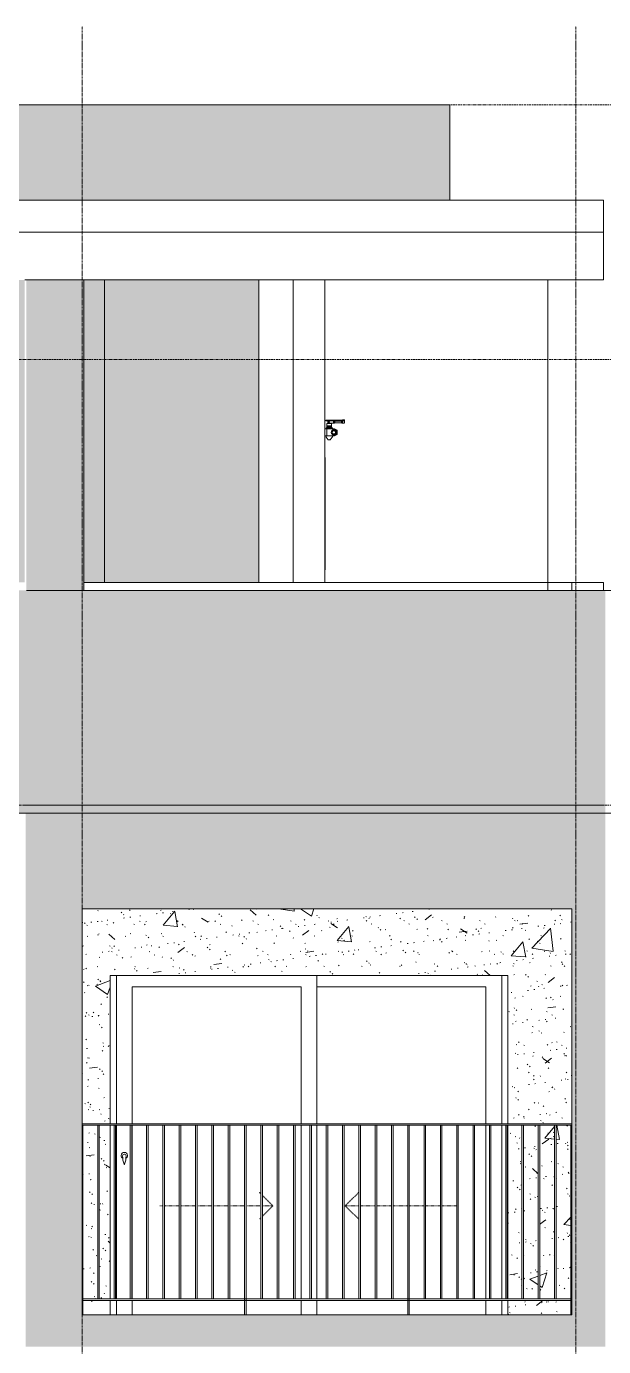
# Model space of a CAD drawing. Header units: millimetres. Extents: x 1240 to 198004, y -7796 to 35300.
# Drawn here: x 122914 to 126539, y 26000 to 34292 of the extents above; entities that cross this region are included whole.
import ezdxf

# ---------------------------------------------------------------- set-up
doc = ezdxf.new("R2010")
doc.units = ezdxf.units.MM
for name, pattern in [('Centre', [31.75, 6.35, -4.7625, 15.875, -4.7625]), ('Dash', [6, 3, -3]), ('Grid Line', [22.225, 12.7, -3.175, 3.175, -3.175])]:
    doc.linetypes.add(name, pattern=pattern)
for name, color, linetype, lineweight in [('0-2', 50, 'Continuous', 5), ('A-DOOR', 31, 'Continuous', 9), ('A-DOOR-FRAM', 31, 'Continuous', 9), ('A-DOOR-HDLN', 31, 'Dash', 18), ('A-FLOR-2', 7, 'Continuous', 9), ('A-FLOR-HRAL', 11, 'Continuous', 9), ('A-FLOR-LEVL-2', 51, 'Centre', 9), ('A-WALL', 113, 'Continuous', 9), ('A-WALL-PATT-2', 9, 'Continuous', 9), ('A-WALL-PATT-3', 111, 'Continuous', 5), ('A-WALL-PATT-4', 111, 'Continuous', 9), ('I-WALL', 2, 'Continuous', 9), ('I-WALL-1', 7, 'Continuous', 9), ('S-BEAM-3', 7, 'Continuous', 9), ('S-COLS', 52, 'Continuous', 9), ('S-COLS-1', 7, 'Continuous', 9), ('S-GRID-1', 1, 'Grid Line', 9)]:
    doc.layers.add(name, color=color, linetype=linetype, lineweight=lineweight)

# ---------------------------------------------------------------- blocks, each defined once
blk = doc.blocks.new('NCV_TKTC_KET CAU_rvt-2-TKCS_MẶT ĐỨNG NỘI KHU 2')
at = {"layer": 'A-FLOR-2'}
for p, q in [((-78235.3, 33200), (-69761.9, 33200)), ((-69761.9, 33200), (-69761.9, 33000)), ((-69761.9, 33000), (-78235.3, 33000))]:
    blk.add_line(p, q, dxfattribs=at)
at = {"layer": 'S-BEAM-3'}
for p, q in [((-78235.3, 33200), (-69961.9, 33200)), ((-69961.9, 33200), (-69761.9, 33200)), ((-69761.9, 33200), (-69761.9, 32700)), ((-73026.9, 32700), (-69961.9, 32700)), ((-69761.9, 32700), (-69961.9, 32700))]:
    blk.add_line(p, q, dxfattribs=at)
at = {"layer": 'S-COLS-1'}
blk.add_line((-70111.8, 32700), (-70111.8, 30750), dxfattribs=at)
blk = doc.blocks.new('NCV_TKTC_TANG 6 - 8_rvt-5-TKCS_MẶT ĐỨNG NỘI KHU 2')
at = {"layer": 'A-WALL-PATT-2'}
h = blk.add_hatch(dxfattribs=at)
h.set_pattern_fill('FP_40', color=256, style=0, pattern_type=2)
h.set_pattern_definition([(50, (0, 0), (1093.104, -95.634), [114.3, -1257.3]), (355, (0, 0), (-211.457, 1146.341), [91.44, -1005.84]), (100.451, (91.1, -8), (881.656, 1050.7), [97.14, -1068.54]), (46.184, (0, 304.8), (1626.475, -252.257), [171.45, -1885.95]), (96.636, (135.5, 283.8), (1424.416, 1484.565), [145.71, -1602.81]), (351.184, (0, 304.8), (1424.43, 1484.55), [137.16, -1508.76]), (21, (152.4, 228.6), (909.686, -613.591), [114.3, -1257.3]), (326, (152.4, 228.6), (370.812, 1105.129), [91.44, -1005.84]), (71.451, (228.2, 177.5), (1280.503, 491.528), [97.14, -1068.54]), (37.5, (0, 0), (18.5313, 507.3303), [50.292, -943.356, 50.292, -970.788, -1009.65]), (37.5, (0, 0), (18.5313, 507.3303), [-2014.728, 50.292, -959.358]), (7.5, (0, 0), (400.9178, 601.0836), [50.292, -531.876, 50.292, -920.496, -384.81]), (7.5, (0, 0), (400.9178, 601.0836), [-1552.956, 50.292, -334.518]), (327.5, (-339.85, 0), (813.5452, -34.3737), [50.292, -330.708, 50.292, -1138.428, -1577.34]), (327.5, (-339.85, 0), (813.5452, -34.3737), [-1569.72, 50.292, -1527.048]), (317.5, (-492.25, 0), (888.7755, 152.56), [50.292, -445.008, 50.292, -739.14, -1120.14]), (317.5, (-492.25, 0), (888.7755, 152.56), [-1284.732, 50.292, -1069.848])])
h.paths.add_polyline_path([(-73031.9, 26200), (-72861.9, 26200), (-72861.9, 26290), (-73031.9, 26290), (-73031.9, 26202.8)])
h.paths.add_polyline_path([(-69997.6, 26200), (-69966.9, 26200), (-69966.9, 26290), (-70362.4, 26290), (-70362.4, 26200), (-70244.9, 26200)])
h.paths.add_polyline_path([(-69966.9, 26300), (-69966.9, 27390), (-70059.4, 27390), (-70059.4, 26300), (-70005.8, 26300)])
h.paths.add_polyline_path([(-72939.4, 26300), (-72939.4, 27390), (-73031.9, 27390), (-73031.9, 26300)])
h.paths.add_polyline_path([(-70161.9, 26300), (-70069.4, 26300), (-70069.4, 27390), (-70161.9, 27390), (-70161.9, 26400)])
h.paths.add_polyline_path([(-70264.4, 26300), (-70171.9, 26300), (-70171.9, 27390), (-70264.4, 27390), (-70264.4, 26502.5)])
h.paths.add_polyline_path([(-72861.9, 26300), (-72861.9, 27390), (-72929.4, 27390), (-72929.4, 26300)])
h.paths.add_polyline_path([(-70274.4, 26300), (-70274.4, 27390), (-70362.4, 27390), (-70362.4, 26300)])
h.paths.add_polyline_path([(-70203.1, 27400), (-69961.9, 27400), (-69961.9, 28750), (-73036.9, 28750), (-73036.9, 27400), (-72861.9, 27400), (-72861.9, 28330), (-70362.4, 28330), (-70362.4, 27400), (-70244.9, 27400)])
h = blk.add_hatch(dxfattribs=at)
h.set_pattern_fill('FP_41', color=256, style=0, pattern_type=2)
h.set_pattern_definition([(37.5, (0, 0), (-4.79953, 146.8239), [5.029, -110.795, 5.029, -124.511, -123.825]), (37.5, (0, 0), (-4.79953, 146.8239), [-245.364, 5.029, -118.796]), (7.5, (0, 0), (134.85743, 215.0472), [5.029, -57.455, 5.029, -99.365, -40.005]), (7.5, (0, 0), (134.85743, 215.0472), [-166.878, 5.029, -34.976]), (327.5, (-93.73, 0), (237.29776, 0.4316), [5.029, -33.071, 5.029, -132.131, -179.07]), (327.5, (-93.73, 0), (237.29776, 0.4316), [-175.26, 5.029, -174.041]), (317.5, (-93.73, 0), (229.06706, 66.87923), [5.029, -14.021, 5.029, -84.887, -102.87]), (317.5, (-93.73, 0), (229.06706, 66.87923), [-108.966, 5.029, -97.841])])
h.paths.add_polyline_path([(-73031.9, 26200), (-72861.9, 26200), (-72861.9, 26290), (-73031.9, 26290), (-73031.9, 26202.8)])
h.paths.add_polyline_path([(-69997.6, 26200), (-69966.9, 26200), (-69966.9, 26290), (-70362.4, 26290), (-70362.4, 26200), (-70244.9, 26200)])
h.paths.add_polyline_path([(-69966.9, 26300), (-69966.9, 27390), (-70059.4, 27390), (-70059.4, 26300), (-70005.8, 26300)])
h.paths.add_polyline_path([(-72939.4, 26300), (-72939.4, 27390), (-73031.9, 27390), (-73031.9, 26300)])
h.paths.add_polyline_path([(-70161.9, 26300), (-70069.4, 26300), (-70069.4, 27390), (-70161.9, 27390), (-70161.9, 26400)])
h.paths.add_polyline_path([(-70264.4, 26300), (-70171.9, 26300), (-70171.9, 27390), (-70264.4, 27390), (-70264.4, 26502.5)])
h.paths.add_polyline_path([(-72861.9, 26300), (-72861.9, 27390), (-72929.4, 27390), (-72929.4, 26300)])
h.paths.add_polyline_path([(-70274.4, 26300), (-70274.4, 27390), (-70362.4, 27390), (-70362.4, 26300)])
h.paths.add_polyline_path([(-70203.1, 27400), (-69961.9, 27400), (-69961.9, 28750), (-73036.9, 28750), (-73036.9, 27400), (-72861.9, 27400), (-72861.9, 28330), (-70362.4, 28330), (-70362.4, 27400), (-70244.9, 27400)])
at = {"layer": 'I-WALL-1'}
for p, q in [((-72861.9, 27400), (-72861.9, 28330)), ((-72861.9, 28330), (-70362.4, 28330)), ((-70362.4, 28330), (-70362.4, 27400)), ((-72861.9, 26300), (-72861.9, 27390)), ((-70362.4, 27390), (-70362.4, 26300)), ((-72861.9, 26200), (-72861.9, 26290)), ((-70362.4, 26290), (-70362.4, 26200))]:
    blk.add_line(p, q, dxfattribs=at)
blk = doc.blocks.new('G1_SOF - BO TRU - 200x200-3063338-TKCS_MẶT ĐỨNG NỘI KHU 2')
at = {"layer": 'S-COLS'}
for p, q in [((-69961.9, 30800), (-69961.9, 30750)), ((-69761.9, 30800), (-69961.9, 30800)), ((-69761.9, 30750), (-69761.9, 30800))]:
    blk.add_line(p, q, dxfattribs=at)
blk = doc.blocks.new('FD_01 - FD_01-1200x2200mm-V438-TKCS_MẶT ĐỨNG NỘI KHU 2')
at = {"layer": 'A-DOOR'}
for p, q in [((-71500.3, 31765), (-71511.9, 31765)), ((-71505.9, 31818.5), (-71476.6, 31818.5)), ((-71505.9, 31818.5), (-71505.9, 31815.5)), ((-71505.9, 31815.5), (-71476.6, 31815.5)), ((-71504.5, 31772), (-71504.5, 31765)), ((-71503.8, 31772), (-71504.5, 31772)), ((-71504.5, 31772), (-71479.9, 31772)), ((-71498.8, 31765), (-71504.5, 31765)), ((-71504.5, 31765), (-71503.8, 31765)), ((-71500.6, 31723), (-71500.6, 31762)), ((-71470.4, 31798), (-71500.4, 31798)), ((-71500.4, 31784.6), (-71500.4, 31792.9)), ((-71500.4, 31776), (-71500.4, 31782)), ((-71500.4, 31782), (-71485.4, 31782)), ((-71485.4, 31776), (-71500.4, 31776)), ((-71500.3, 31765), (-71499.3, 31765)), ((-71499.3, 31765), (-71496.3, 31765)), ((-71490.5, 31798), (-71496.3, 31798)), ((-71496.3, 31765), (-71452.1, 31765)), ((-71495, 31784), (-71492.3, 31784)), ((-71495, 31784), (-71495, 31782)), ((-71495, 31776), (-71495, 31774)), ((-71493.6, 31774), (-71495, 31774)), ((-71493.9, 31774), (-71493.9, 31772)), ((-71493.6, 31774), (-71493.9, 31774)), ((-71493.9, 31774), (-71491.3, 31774)), ((-71487.3, 31774), (-71493.6, 31774)), ((-71492.3, 31774), (-71493.6, 31774)), ((-71493.5, 31814), (-71493.5, 31801)), ((-71491.4, 31814.5), (-71493.4, 31814.5)), ((-71493.4, 31814.5), (-71491.4, 31814.5)), ((-71492.7, 31814), (-71489.3, 31814)), ((-71489.3, 31801), (-71492.7, 31801)), ((-71492.3, 31784), (-71482.2, 31784)), ((-71492.3, 31784), (-71492.3, 31782)), ((-71492.3, 31776), (-71492.3, 31774)), ((-71487.3, 31774), (-71492.3, 31774)), ((-71425.4, 31814.5), (-71491.4, 31814.5)), ((-71491.3, 31774), (-71487.3, 31774)), ((-71491, 31814), (-71491, 31798)), ((-71484, 31798), (-71491, 31798)), ((-71491, 31798), (-71490.8, 31798)), ((-71489.8, 31814), (-71489.8, 31797.7)), ((-71489.4, 31798), (-71489.8, 31798)), ((-71489.8, 31798), (-71484.3, 31798)), ((-71489.3, 31814), (-71487.4, 31814)), ((-71489.3, 31814), (-71489.3, 31801)), ((-71487.4, 31801), (-71489.3, 31801)), ((-71487.6, 31814), (-71488.9, 31814)), ((-71488.9, 31801), (-71487.6, 31801)), ((-71488.8, 31814), (-71487.6, 31814)), ((-71487.6, 31814), (-71487.6, 31801)), ((-71487.6, 31814), (-71483.6, 31814)), ((-71487.6, 31814), (-71487.6, 31801)), ((-71483.6, 31801), (-71487.6, 31801)), ((-71487.4, 31814), (-71485.4, 31814)), ((-71485.4, 31801), (-71487.4, 31801)), ((-71487.3, 31774), (-71482.6, 31774)), ((-71482.6, 31774), (-71487.3, 31774)), ((-71482.2, 31774), (-71487.3, 31774)), ((-71485.4, 31782), (-71470.4, 31782)), ((-71470.4, 31776), (-71485.4, 31776)), ((-71484.3, 31798), (-71481.1, 31798)), ((-71480, 31798), (-71484, 31798)), ((-71482.6, 31774), (-71478.6, 31774)), ((-71478.6, 31774), (-71482.6, 31774)), ((-71482.2, 31784), (-71474.9, 31784)), ((-71482.2, 31784), (-71482.2, 31782)), ((-71482.2, 31776), (-71482.2, 31774)), ((-71478.6, 31774), (-71482.2, 31774)), ((-71481.6, 31798), (-71480.7, 31798)), ((-71481.1, 31798), (-71481.6, 31798)), ((-71481.2, 31797.7), (-71481.2, 31800.7)), ((-71480.4, 31800.5), (-71452.3, 31800.5)), ((-71474.6, 31798), (-71480.4, 31798)), ((-71480.1, 31798), (-71480, 31798)), ((-71480, 31798), (-71480, 31800.7)), ((-71479.9, 31772), (-71465.4, 31772)), ((-71474.9, 31774), (-71478.6, 31774)), ((-71477.1, 31774), (-71476.2, 31774)), ((-71475.9, 31774), (-71477.1, 31774)), ((-71476.6, 31818.5), (-71475.4, 31818.5)), ((-71476.6, 31815.5), (-71475.4, 31815.5)), ((-71475.9, 31818.5), (-71476.5, 31818.5)), ((-71476.5, 31818.5), (-71475.9, 31818.5)), ((-71476.5, 31815.5), (-71475.9, 31815.5)), ((-71475.9, 31815.5), (-71476.5, 31815.5)), ((-71476.2, 31774), (-71475.9, 31774)), ((-71475.9, 31772), (-71475.9, 31774)), ((-71475.4, 31818.5), (-71449.8, 31818.5)), ((-71475.4, 31815.5), (-71449.8, 31815.5)), ((-71474.9, 31784), (-71474.9, 31782)), ((-71474.9, 31776), (-71474.9, 31774)), ((-71470.4, 31792.9), (-71470.4, 31784.6)), ((-71470.4, 31782), (-71470.4, 31776)), ((-71465.4, 31772), (-71466.1, 31772)), ((-71465.4, 31765), (-71465.4, 31772)), ((-71447.6, 31813.5), (-71452.3, 31813.5)), ((-71452.3, 31801.5), (-71447.6, 31801.5)), ((-71451.1, 31764.7), (-71435.6, 31756.1)), ((-71449.8, 31818.5), (-71448.8, 31818.5)), ((-71449.8, 31815.5), (-71448.8, 31815.5)), ((-71448.8, 31818.5), (-71398.2, 31818.5)), ((-71448.8, 31815.5), (-71398.2, 31815.5)), ((-71397.6, 31812.5), (-71447.6, 31812.5)), ((-71447.6, 31802.5), (-71397.6, 31802.5)), ((-71425.4, 31814.5), (-71423.4, 31814.5)), ((-71423.4, 31814.5), (-71425.4, 31814.5)), ((-71405.3, 31811.5), (-71403.4, 31811.5)), ((-71405.3, 31803.5), (-71405.3, 31811.5)), ((-71403.4, 31803.5), (-71405.3, 31803.5)), ((-71403.6, 31814.5), (-71402, 31814.5)), ((-71402, 31800.5), (-71403.6, 31800.5)), ((-71403.4, 31811.5), (-71403.1, 31811.5)), ((-71403.1, 31803.5), (-71403.4, 31803.5)), ((-71402.6, 31814.5), (-71402.6, 31800.5)), ((-71402, 31814.5), (-71402.6, 31814.5)), ((-71402.6, 31814.5), (-71394.4, 31814.5)), ((-71402.1, 31820.3), (-71402.1, 31818.5)), ((-71402.1, 31820.3), (-71390.1, 31820.3)), ((-71390.1, 31820.3), (-71402.1, 31820.3)), ((-71402, 31800.5), (-71402, 31814.5)), ((-71394.4, 31800.5), (-71402, 31800.5)), ((-71401.4, 31811.5), (-71401.4, 31809.5)), ((-71401.4, 31807.2), (-71401.4, 31804.8)), ((-71401.1, 31815.5), (-71401.1, 31814.5)), ((-71396.1, 31818.5), (-71398.6, 31818.5)), ((-71398.6, 31818.5), (-71396.1, 31818.5)), ((-71398.6, 31815.5), (-71396.1, 31815.5)), ((-71396.1, 31815.5), (-71398.6, 31815.5)), ((-71398.6, 31815.5), (-71396.1, 31815.5)), ((-71396.1, 31815.5), (-71398.6, 31815.5)), ((-71398.2, 31818.5), (-71396.6, 31818.5)), ((-71396.6, 31818.5), (-71398.2, 31818.5)), ((-71396.6, 31815.5), (-71398.2, 31815.5)), ((-71398.2, 31815.5), (-71396.6, 31815.5)), ((-71397.7, 31818.5), (-71396.1, 31818.5)), ((-71396.1, 31818.5), (-71397.7, 31818.5)), ((-71396.6, 31818.5), (-71388.9, 31818.5)), ((-71396.6, 31815.5), (-71388.9, 31815.5)), ((-71394.4, 31814.5), (-71390.2, 31814.5)), ((-71390.4, 31800.5), (-71394.4, 31800.5)), ((-71391.1, 31814.5), (-71391.1, 31815.5)), ((-71390.1, 31818.5), (-71390.1, 31820.3)), ((-71389.6, 31800.5), (-71389.6, 31814.5)), ((-71388.9, 31818.5), (-71388.9, 31818.5)), ((-71388.9, 31815.5), (-71388.9, 31815.5)), ((-71388.5, 31815.5), (-71388.5, 31818.5)), ((-71511.9, 31720), (-71500.3, 31720)), ((-71504.4, 31720), (-71504.4, 31712.4)), ((-71503.8, 31720), (-71504.4, 31720)), ((-71504.4, 31720), (-71498.7, 31720)), ((-71504.2, 31711.7), (-71491.2, 31696.3)), ((-71499.3, 31720), (-71500.3, 31720)), ((-71496.3, 31720), (-71499.3, 31720)), ((-71452.1, 31720), (-71496.3, 31720)), ((-71490.5, 31697), (-71488.6, 31697)), ((-71488.6, 31697), (-71490.5, 31697)), ((-71481.4, 31696), (-71488.4, 31696)), ((-71488.4, 31696), (-71481.4, 31696)), ((-71481.3, 31697), (-71479.4, 31697)), ((-71479.4, 31697), (-71481.3, 31697)), ((-71478.7, 31696.3), (-71465.7, 31711.7)), ((-71467.1, 31742.5), (-71461.4, 31752.5)), ((-71461.4, 31732.5), (-71467.1, 31742.5)), ((-71465.4, 31712.4), (-71465.4, 31720)), ((-71461.4, 31752.5), (-71449.8, 31752.5)), ((-71449.8, 31732.5), (-71461.4, 31732.5)), ((-71435.6, 31728.9), (-71451.1, 31720.3)), ((-71449.8, 31752.5), (-71444, 31742.5)), ((-71444, 31742.5), (-71449.8, 31732.5)), ((-71434.6, 31754.3), (-71434.6, 31730.7)), ((-71511.9, 31585), (-71509.9, 31585)), ((-71509.9, 31585), (-71509.9, 30880)), ((-71509.9, 30880), (-71511.9, 30880))]:
    blk.add_line(p, q, dxfattribs=at)
at = {"layer": 'A-DOOR', "flags": 128}
for points in [[(-71500.3, 31765), (-71500.4, 31764.9), (-71500.4, 31764.7), (-71500.5, 31764.3), (-71500.5, 31763.9), (-71500.6, 31763.3), (-71500.6, 31762.7), (-71500.6, 31762)], [(-71500.6, 31762), (-71500.6, 31762.7), (-71500.6, 31763.3), (-71500.5, 31763.9), (-71500.5, 31764.3), (-71500.4, 31764.7), (-71500.4, 31764.9)], [(-71407.9, 31807.5), (-71407.8, 31808.3), (-71407.6, 31809), (-71407.2, 31809.7), (-71406.7, 31810.4), (-71406, 31811), (-71405.3, 31811.5)], [(-71405.3, 31803.5), (-71406, 31804), (-71406.7, 31804.6), (-71407.2, 31805.3), (-71407.6, 31806), (-71407.8, 31806.7), (-71407.9, 31807.5)], [(-71504.2, 31711.7), (-71504.2, 31711.7), (-71504.2, 31711.8), (-71504.3, 31711.8), (-71504.3, 31711.8), (-71504.3, 31711.9), (-71504.3, 31711.9), (-71504.3, 31712), (-71504.4, 31712), (-71504.4, 31712), (-71504.4, 31712.1), (-71504.4, 31712.1), (-71504.4, 31712.2), (-71504.4, 31712.2), (-71504.4, 31712.3), (-71504.4, 31712.3), (-71504.4, 31712.3), (-71504.4, 31712.4), (-71504.4, 31712.4)], [(-71500.4, 31720.1), (-71500.4, 31720.3), (-71500.5, 31720.7), (-71500.5, 31721.1), (-71500.6, 31721.7), (-71500.6, 31722.3), (-71500.6, 31723)], [(-71500.6, 31723), (-71500.6, 31722.3), (-71500.6, 31721.7), (-71500.5, 31721.1), (-71500.5, 31720.7), (-71500.4, 31720.3), (-71500.4, 31720.1), (-71500.3, 31720)], [(-71490.5, 31696), (-71490.5, 31696), (-71490.6, 31696), (-71490.6, 31696), (-71490.7, 31696), (-71490.7, 31696), (-71490.7, 31696), (-71490.8, 31696), (-71490.8, 31696), (-71490.8, 31696.1), (-71490.9, 31696.1), (-71490.9, 31696.1), (-71490.9, 31696.1), (-71491, 31696.1), (-71491, 31696.1), (-71491, 31696.2), (-71491.1, 31696.2), (-71491.1, 31696.2), (-71491.1, 31696.2), (-71491.1, 31696.3), (-71491.2, 31696.3), (-71491.2, 31696.3), (-71491.2, 31696.3)], [(-71479.4, 31696), (-71479.4, 31696), (-71479.4, 31696), (-71479.4, 31696), (-71479.4, 31696), (-71479.5, 31696), (-71479.5, 31696), (-71479.6, 31696), (-71479.6, 31696), (-71479.7, 31696), (-71479.8, 31696), (-71479.9, 31696), (-71480, 31696), (-71480.1, 31696), (-71480.2, 31696), (-71480.3, 31696), (-71480.5, 31696), (-71480.6, 31696), (-71480.7, 31696), (-71480.9, 31696), (-71481.1, 31696), (-71481.2, 31696), (-71481.4, 31696), (-71481.6, 31696), (-71481.7, 31696), (-71481.9, 31696), (-71482.1, 31696), (-71482.3, 31696), (-71482.5, 31696), (-71482.7, 31696), (-71482.9, 31696), (-71483.1, 31696), (-71483.3, 31696), (-71483.6, 31696), (-71483.8, 31696), (-71484, 31696), (-71484.2, 31696), (-71484.4, 31696), (-71484.7, 31696), (-71484.9, 31696), (-71485.1, 31696), (-71485.3, 31696), (-71485.5, 31696), (-71485.8, 31696), (-71486, 31696), (-71486.2, 31696), (-71486.4, 31696), (-71486.6, 31696), (-71486.8, 31696), (-71487.1, 31696), (-71487.3, 31696), (-71487.5, 31696), (-71487.7, 31696), (-71487.8, 31696), (-71488, 31696), (-71488.2, 31696), (-71488.4, 31696), (-71488.6, 31696), (-71488.7, 31696), (-71488.9, 31696), (-71489, 31696), (-71489.2, 31696), (-71489.3, 31696), (-71489.5, 31696), (-71489.6, 31696), (-71489.7, 31696), (-71489.8, 31696), (-71489.9, 31696), (-71490, 31696), (-71490.1, 31696), (-71490.2, 31696), (-71490.3, 31696), (-71490.3, 31696), (-71490.4, 31696), (-71490.4, 31696), (-71490.5, 31696), (-71490.5, 31696), (-71490.5, 31696), (-71490.5, 31696)], [(-71490.5, 31696), (-71490.5, 31696), (-71490.5, 31696), (-71490.5, 31696), (-71490.4, 31696), (-71490.4, 31696), (-71490.4, 31696), (-71490.3, 31696), (-71490.2, 31696), (-71490.2, 31696), (-71490.1, 31696), (-71490, 31696), (-71489.9, 31696), (-71489.8, 31696), (-71489.7, 31696), (-71489.5, 31696), (-71489.4, 31696), (-71489.3, 31696), (-71489.1, 31696), (-71489, 31696), (-71488.8, 31696), (-71488.7, 31696), (-71488.5, 31696), (-71488.3, 31696), (-71488.1, 31696), (-71487.9, 31696), (-71487.8, 31696), (-71487.6, 31696), (-71487.4, 31696), (-71487.2, 31696), (-71487, 31696), (-71486.7, 31696), (-71486.5, 31696), (-71486.3, 31696), (-71486.1, 31696), (-71485.9, 31696), (-71485.7, 31696), (-71485.4, 31696), (-71485.2, 31696), (-71485, 31696), (-71484.8, 31696), (-71484.6, 31696), (-71484.3, 31696), (-71484.1, 31696), (-71483.9, 31696), (-71483.7, 31696), (-71483.5, 31696), (-71483.2, 31696), (-71483, 31696), (-71482.8, 31696), (-71482.6, 31696), (-71482.4, 31696), (-71482.2, 31696), (-71482, 31696), (-71481.8, 31696), (-71481.7, 31696), (-71481.5, 31696), (-71481.3, 31696), (-71481.1, 31696), (-71481, 31696), (-71480.8, 31696), (-71480.7, 31696), (-71480.5, 31696), (-71480.4, 31696), (-71480.3, 31696), (-71480.2, 31696), (-71480, 31696), (-71479.9, 31696), (-71479.8, 31696), (-71479.8, 31696), (-71479.7, 31696), (-71479.6, 31696), (-71479.6, 31696), (-71479.5, 31696), (-71479.5, 31696), (-71479.4, 31696), (-71479.4, 31696), (-71479.4, 31696), (-71479.4, 31696)], [(-71478.7, 31696.3), (-71478.7, 31696.3), (-71478.7, 31696.3), (-71478.7, 31696.2), (-71478.8, 31696.2), (-71478.8, 31696.2), (-71478.8, 31696.2), (-71478.9, 31696.2), (-71478.9, 31696.1), (-71478.9, 31696.1), (-71478.9, 31696.1), (-71479, 31696.1), (-71479, 31696.1), (-71479, 31696.1), (-71479.1, 31696), (-71479.1, 31696), (-71479.2, 31696), (-71479.2, 31696), (-71479.2, 31696), (-71479.3, 31696), (-71479.3, 31696), (-71479.3, 31696), (-71479.4, 31696)], [(-71465.5, 31712), (-71465.5, 31711.9), (-71465.6, 31711.9), (-71465.6, 31711.9), (-71465.6, 31711.8), (-71465.6, 31711.8), (-71465.7, 31711.7), (-71465.7, 31711.7), (-71465.7, 31711.7)], [(-71465.4, 31712.4), (-71465.4, 31712.4), (-71465.4, 31712.3), (-71465.4, 31712.3), (-71465.5, 31712.2), (-71465.5, 31712.2), (-71465.5, 31712.1), (-71465.5, 31712.1), (-71465.5, 31712.1), (-71465.5, 31712), (-71465.5, 31712)]]:
    blk.add_lwpolyline(points, dxfattribs=at)
at = {"layer": 'A-DOOR'}
for centre, radius, start, end in [((-71452.1, 31763), 2, 60.80251, 90), ((-71455.6, 31742.5), 17, 0, 180), ((-71455.6, 31742.5), 17, 180, 0), ((-71455.6, 31742.5), 16.5, 0, 180), ((-71455.6, 31742.5), 16.5, 180, 0), ((-71455.6, 31742.5), 17, 105, 120), ((-71455.6, 31742.5), 17, 240, 255), ((-71452.1, 31722), 2, 270, 299.19749), ((-71436.6, 31754.3), 2, 0, 60.80251), ((-71436.6, 31730.7), 2, 299.19749, 0)]:
    blk.add_arc(centre, radius, start, end, dxfattribs=at)
for centre, major_axis, ratio, start_param, end_param in [((-71500.4, 31786), (0, 12), 0.000349, 5.323254, 6.283185), ((-71500.4, 31788), (0, 6), 0.000349, 2.181662, 3.141593), ((-71487.7, 31807.5), (0, 2.5), 0.259156, 4.712389, 7.853982), ((-71487.7, 31807.5), (0, 2.5), 0.259156, 1.570796, 4.712389), ((-71487.9, 31807.5), (0, 6.79), 0.259156, 5.224283, 5.992125), ((-71487.9, 31807.5), (0, 6.79), 0.259156, 3.432653, 4.200495), ((-71485.9, 31807.5), (0, 6.79), 0.259156, 5.736177, 5.992125), ((-71485.9, 31807.5), (0, 6.79), 0.259156, 3.432653, 3.688601), ((-71480.4, 31807.5), (0, 7), 0.965835, 6.029595, 6.790365), ((-71480.4, 31807.5), (0, 7), 0.965835, 2.634413, 3.395183), ((-71470.4, 31786), (0, 12), 0.000349, 5.323254, 6.283185), ((-71470.4, 31788), (0, 6), 0.000349, 2.181662, 3.141593), ((-71452.3, 31807.5), (0, 7), 0.965835, 0.261799, 1.570796), ((-71452.3, 31807.5), (0, 7), 0.965835, 1.570796, 3.926991), ((-71452.3, 31807.5), (0, 6), 0.965835, 5.759587, 7.853982), ((-71452.3, 31807.5), (0, 6), 0.965835, 1.570796, 3.665191), ((-71447.6, 31807.5), (0, 6), 0.965835, 5.705437, 7.853982), ((-71447.6, 31807.5), (0, 6), 0.965835, 1.570796, 3.719341), ((-71447.6, 31807.5), (0, 5), 0.965835, 6.021386, 7.853982), ((-71447.6, 31807.5), (0, 5), 0.965835, 1.570796, 3.403392), ((-71452.3, 31807.5), (0, 7), 0.965835, 5.497787, 6.021386), ((-71403.6, 31807.5), (0, 7), 0.259156, 0, 1.570796), ((-71403.6, 31807.5), (0, 7), 0.259156, 1.570796, 3.141593), ((-71404.1, 31807.5), (0, 2.5), 0.259156, 4.712389, 7.853982), ((-71404.1, 31807.5), (0, 2.5), 0.259156, 1.570796, 4.712389), ((-71398.5, 31807.5), (0, 5), 0.965835, 0.65038, 0.880484), ((-71398.5, 31807.5), (0, 5), 0.965835, 2.261108, 2.491212), ((-71401.6, 31807.5), (0, 7), 0.259156, 0, 0.261799), ((-71401.6, 31807.5), (0, 7), 0.259156, 2.879793, 3.141593), ((-71402.2, 31807.5), (0, 2.5), 0.259156, 5.759587, 6.021386), ((-71402.2, 31807.5), (0, 2.5), 0.259156, 5.759587, 6.021386), ((-71402.2, 31807.5), (0, 2.5), 0.259156, 3.403392, 4.45059), ((-71402.2, 31807.5), (0, 2.5), 0.259156, 3.403392, 4.45059)]:
    blk.add_ellipse(centre, major_axis=major_axis, ratio=ratio, start_param=start_param, end_param=end_param, dxfattribs=at)
for points, knots in [([(-71483.6, 31813.6), (-71483.8, 31813.5), (-71484.2, 31813.2), (-71484.6, 31812.8), (-71484.9, 31812.5), (-71485.1, 31812.3), (-71485.3, 31812), (-71485.4, 31811.8), (-71485.5, 31811.7), (-71485.6, 31811.5), (-71485.7, 31811.3), (-71485.8, 31811.1), (-71486, 31810.8), (-71486, 31810.6), (-71486.1, 31810.4), (-71486.2, 31810.3), (-71486.2, 31810), (-71486.3, 31809.8), (-71486.4, 31809.4), (-71486.5, 31809), (-71486.5, 31808.7), (-71486.6, 31808.2), (-71486.6, 31807.8), (-71486.6, 31807.5)], [0, 0, 0, 0, 0.1, 0.2, 0.25, 0.3, 0.35, 0.375, 0.4, 0.425, 0.45, 0.5, 0.55, 0.575, 0.6, 0.625, 0.65, 0.7, 0.75, 0.8, 0.85, 0.9, 1, 1, 1, 1]), ([(-71486.6, 31807.5), (-71486.6, 31807.2), (-71486.6, 31806.8), (-71486.5, 31806.3), (-71486.5, 31806), (-71486.4, 31805.6), (-71486.3, 31805.2), (-71486.2, 31805), (-71486.2, 31804.7), (-71486.1, 31804.6), (-71486, 31804.4), (-71486, 31804.2), (-71485.8, 31803.9), (-71485.7, 31803.7), (-71485.6, 31803.5), (-71485.5, 31803.3), (-71485.4, 31803.2), (-71485.3, 31803), (-71485.1, 31802.7), (-71484.9, 31802.5), (-71484.6, 31802.2), (-71484.2, 31801.8), (-71483.8, 31801.5), (-71483.6, 31801.4)], [0, 0, 0, 0, 0.1, 0.15, 0.2, 0.25, 0.3, 0.35, 0.375, 0.4, 0.425, 0.45, 0.5, 0.55, 0.575, 0.6, 0.625, 0.65, 0.7, 0.75, 0.8, 0.9, 1, 1, 1, 1]), ([(-71499.3, 31754.9), (-71499.3, 31756), (-71499.4, 31757.3), (-71499.6, 31758.4), (-71499.8, 31758.7), (-71499.9, 31758.5), (-71500.1, 31757.9), (-71500.2, 31756.9), (-71500.3, 31755.5), (-71500.4, 31753.8), (-71500.4, 31752.6), (-71500.4, 31752)], [0, 0, 0, 0, 0.2, 0.3, 0.4, 0.5, 0.6, 0.7, 0.8, 0.9, 1, 1, 1, 1]), ([(-71500.4, 31752), (-71500.4, 31753.2), (-71500.3, 31755), (-71500.2, 31756.9), (-71500.1, 31757.9), (-71499.9, 31758.5), (-71499.8, 31758.7), (-71499.6, 31758.4), (-71499.5, 31757.6), (-71499.3, 31756.4), (-71499.3, 31755.4), (-71499.3, 31754.9)], [0, 0, 0, 0, 0.2, 0.3, 0.4, 0.5, 0.6, 0.7, 0.8, 0.9, 1, 1, 1, 1]), ([(-71500.4, 31752), (-71500.4, 31750.8), (-71500.3, 31749), (-71500.2, 31747.1), (-71500.1, 31746.1), (-71499.9, 31745.5), (-71499.8, 31745.3), (-71499.6, 31745.6), (-71499.5, 31746.4), (-71499.3, 31747.6), (-71499.3, 31748.6), (-71499.3, 31749.1)], [0, 0, 0, 0, 0.2, 0.3, 0.4, 0.5, 0.6, 0.7, 0.8, 0.9, 1, 1, 1, 1]), ([(-71499.3, 31749.1), (-71499.3, 31748), (-71499.4, 31746.7), (-71499.6, 31745.6), (-71499.8, 31745.3), (-71499.9, 31745.5), (-71500.1, 31746.1), (-71500.2, 31747.1), (-71500.3, 31748.5), (-71500.4, 31750.2), (-71500.4, 31751.4), (-71500.4, 31752)], [0, 0, 0, 0, 0.2, 0.3, 0.4, 0.5, 0.6, 0.7, 0.8, 0.9, 1, 1, 1, 1]), ([(-71499.3, 31735.9), (-71499.3, 31737), (-71499.4, 31738.3), (-71499.6, 31739.4), (-71499.8, 31739.7), (-71499.9, 31739.5), (-71500.1, 31738.9), (-71500.2, 31737.9), (-71500.3, 31736.5), (-71500.4, 31734.8), (-71500.4, 31733.6), (-71500.4, 31733)], [0, 0, 0, 0, 0.2, 0.3, 0.4, 0.5, 0.6, 0.7, 0.8, 0.9, 1, 1, 1, 1]), ([(-71500.4, 31733), (-71500.4, 31734.2), (-71500.3, 31736), (-71500.2, 31737.9), (-71500.1, 31738.9), (-71499.9, 31739.5), (-71499.8, 31739.7), (-71499.6, 31739.4), (-71499.5, 31738.6), (-71499.3, 31737.4), (-71499.3, 31736.4), (-71499.3, 31735.9)], [0, 0, 0, 0, 0.2, 0.3, 0.4, 0.5, 0.6, 0.7, 0.8, 0.9, 1, 1, 1, 1]), ([(-71500.4, 31733), (-71500.4, 31731.8), (-71500.3, 31730), (-71500.2, 31728.1), (-71500.1, 31727.1), (-71499.9, 31726.5), (-71499.8, 31726.3), (-71499.6, 31726.6), (-71499.5, 31727.4), (-71499.3, 31728.6), (-71499.3, 31729.6), (-71499.3, 31730.1)], [0, 0, 0, 0, 0.2, 0.3, 0.4, 0.5, 0.6, 0.7, 0.8, 0.9, 1, 1, 1, 1]), ([(-71499.3, 31730.1), (-71499.3, 31729), (-71499.4, 31727.7), (-71499.6, 31726.6), (-71499.8, 31726.3), (-71499.9, 31726.5), (-71500.1, 31727.1), (-71500.2, 31728.1), (-71500.3, 31729.5), (-71500.4, 31731.2), (-71500.4, 31732.4), (-71500.4, 31733)], [0, 0, 0, 0, 0.2, 0.3, 0.4, 0.5, 0.6, 0.7, 0.8, 0.9, 1, 1, 1, 1])]:
    blk.add_open_spline(points, degree=3, knots=knots, dxfattribs=at)
for points in [[(-71499.2, 31753.5), (-71499.2, 31754), (-71499.2, 31754.4), (-71499.3, 31754.9)], [(-71499.3, 31754.9), (-71499.2, 31754.4), (-71499.2, 31753.5), (-71499.1, 31752.5), (-71499.1, 31752)], [(-71499.1, 31752), (-71499.1, 31751.5), (-71499.2, 31750.5), (-71499.2, 31749.6), (-71499.3, 31749.1)], [(-71499.3, 31749.1), (-71499.2, 31749.6), (-71499.2, 31750), (-71499.2, 31750.5)], [(-71499.2, 31734.5), (-71499.2, 31735), (-71499.2, 31735.4), (-71499.3, 31735.9)], [(-71499.3, 31735.9), (-71499.2, 31735.4), (-71499.2, 31734.5), (-71499.1, 31733.5), (-71499.1, 31733)], [(-71499.1, 31733), (-71499.1, 31732.5), (-71499.2, 31731.5), (-71499.2, 31730.6), (-71499.3, 31730.1)], [(-71499.3, 31730.1), (-71499.2, 31730.6), (-71499.2, 31731), (-71499.2, 31731.5)]]:
    blk.add_open_spline(points, degree=3, dxfattribs=at)
blk = doc.blocks.new('Railing - 10mm-1251313-TKCS_MẶT ĐỨNG NỘI KHU 2')
at = {"layer": 'A-FLOR-HRAL'}
for p, q in [((-61821, 6990), (-61821, 5900)), ((-61811, 5900), (-61811, 6990))]:
    blk.add_line(p, q, dxfattribs=at)
blk = doc.blocks.new('Railing - 50 x 10mm-1251315-TKCS_MẶT ĐỨNG NỘI KHU 2')
at = {"layer": 'A-FLOR-HRAL'}
for p, q in [((-62758.1, 6990), (-62758.1, 5800)), ((-62758.1, 6990), (-62748.1, 6990)), ((-62748.1, 5800), (-62748.1, 6990))]:
    blk.add_line(p, q, dxfattribs=at)
blk = doc.blocks.new('Railing - 50 x 10mm-1251311-TKCS_MẶT ĐỨNG NỘI KHU 2')
at = {"layer": 'A-FLOR-HRAL'}
for q in [(-61716.9, 5800), (-61711.9, 6990)]:
    blk.add_line((-61716.9, 6990), q, dxfattribs=at)
blk = doc.blocks.new('Railing - 50 x 10mm-V436-TKCS_MẶT ĐỨNG NỘI KHU 2')
at = {"layer": 'A-FLOR-HRAL'}
for p in [(-73036.9, 17190), (-73031.9, 15999.7)]:
    blk.add_line(p, (-73031.9, 17190), dxfattribs=at)
blk = doc.blocks.new('Railing - Railing-3828796-TKCS_MẶT ĐỨNG NỘI KHU 2')
at = {"layer": 'A-FLOR-HRAL'}
for p, q in [((-73036.9, 26300), (-69961.9, 26300)), ((-73036.9, 26290), (-69961.9, 26290))]:
    blk.add_line(p, q, dxfattribs=at)
for name, p in [('Railing - 50 x 10mm-V436-TKCS_MẶT ĐỨNG NỘI KHU 2', (0, 10200)), ('Railing - 10mm-1251313-TKCS_MẶT ĐỨNG NỘI KHU 2', (-11118.3, 20400)), ('Railing - 10mm-1251313-TKCS_MẶT ĐỨNG NỘI KHU 2', (-11015.8, 20400)), ('Railing - 10mm-1251313-TKCS_MẶT ĐỨNG NỘI KHU 2', (-10913.3, 20400)), ('Railing - 10mm-1251313-TKCS_MẶT ĐỨNG NỘI KHU 2', (-10810.8, 20400)), ('Railing - 10mm-1251313-TKCS_MẶT ĐỨNG NỘI KHU 2', (-10708.3, 20400)), ('Railing - 10mm-1251313-TKCS_MẶT ĐỨNG NỘI KHU 2', (-10605.8, 20400)), ('Railing - 10mm-1251313-TKCS_MẶT ĐỨNG NỘI KHU 2', (-10503.3, 20400)), ('Railing - 10mm-1251313-TKCS_MẶT ĐỨNG NỘI KHU 2', (-10400.9, 20400)), ('Railing - 10mm-1251313-TKCS_MẶT ĐỨNG NỘI KHU 2', (-10298.4, 20400)), ('Railing - 50 x 10mm-1251315-TKCS_MẶT ĐỨNG NỘI KHU 2', (-9258.8, 20400)), ('Railing - 10mm-1251313-TKCS_MẶT ĐỨNG NỘI KHU 2', (-10093.4, 20400)), ('Railing - 10mm-1251313-TKCS_MẶT ĐỨNG NỘI KHU 2', (-9990.9, 20400)), ('Railing - 10mm-1251313-TKCS_MẶT ĐỨNG NỘI KHU 2', (-9888.4, 20400)), ('Railing - 10mm-1251313-TKCS_MẶT ĐỨNG NỘI KHU 2', (-9785.9, 20400)), ('Railing - 10mm-1251313-TKCS_MẶT ĐỨNG NỘI KHU 2', (-9683.4, 20400)), ('Railing - 10mm-1251313-TKCS_MẶT ĐỨNG NỘI KHU 2', (-9580.9, 20400)), ('Railing - 10mm-1251313-TKCS_MẶT ĐỨNG NỘI KHU 2', (-9478.4, 20400)), ('Railing - 10mm-1251313-TKCS_MẶT ĐỨNG NỘI KHU 2', (-9375.9, 20400)), ('Railing - 10mm-1251313-TKCS_MẶT ĐỨNG NỘI KHU 2', (-9273.4, 20400)), ('Railing - 50 x 10mm-1251315-TKCS_MẶT ĐỨNG NỘI KHU 2', (-8233.9, 20400)), ('Railing - 10mm-1251313-TKCS_MẶT ĐỨNG NỘI KHU 2', (-9068.4, 20400)), ('Railing - 10mm-1251313-TKCS_MẶT ĐỨNG NỘI KHU 2', (-8965.9, 20400)), ('Railing - 10mm-1251313-TKCS_MẶT ĐỨNG NỘI KHU 2', (-8863.4, 20400)), ('Railing - 10mm-1251313-TKCS_MẶT ĐỨNG NỘI KHU 2', (-8760.9, 20400)), ('Railing - 10mm-1251313-TKCS_MẶT ĐỨNG NỘI KHU 2', (-8658.4, 20400)), ('Railing - 10mm-1251313-TKCS_MẶT ĐỨNG NỘI KHU 2', (-8555.9, 20400)), ('Railing - 10mm-1251313-TKCS_MẶT ĐỨNG NỘI KHU 2', (-8453.4, 20400)), ('Railing - 10mm-1251313-TKCS_MẶT ĐỨNG NỘI KHU 2', (-8350.9, 20400)), ('Railing - 10mm-1251313-TKCS_MẶT ĐỨNG NỘI KHU 2', (-8248.4, 20400)), ('Railing - 50 x 10mm-1251311-TKCS_MẶT ĐỨNG NỘI KHU 2', (-8250, 20400))]:
    blk.add_blockref(name, p)
blk = doc.blocks.new('Top Rail Type - Top Rail_Internal_-3828799-TKCS_MẶT ĐỨNG NỘI KHU 2')
at = {"layer": 'A-FLOR-HRAL'}
for p, q in [((-69961.9, 27400), (-73036.9, 27400)), ((-69961.9, 27390), (-73036.9, 27390))]:
    blk.add_line(p, q, dxfattribs=at)
blk = doc.blocks.new('DEG_02-DEG_03 - DEG_02-2500x2400mm-CỬA ĐI 02 CÁNH TRƯỢT-V437-TKCS_MẶT ĐỨNG NỘI KHU 2')
at = {"layer": 'A-DOOR'}
for p, q in [((-72821.9, 17200), (-72821.9, 18130)), ((-71561.9, 18130), (-71561.9, 17200)), ((-72721.9, 18060), (-71661.9, 18060)), ((-72721.9, 18060), (-72721.9, 17200)), ((-71661.9, 17200), (-71661.9, 18060)), ((-71561.9, 18060), (-70501.9, 18060)), ((-70501.9, 17200), (-70501.9, 18060)), ((-72821.9, 16100), (-72821.9, 17190)), ((-72721.9, 17190), (-72721.9, 16100)), ((-71661.9, 16100), (-71661.9, 17190)), ((-71561.9, 17190), (-71561.9, 16100)), ((-70501.9, 16100), (-70501.9, 17190)), ((-72821.9, 16000), (-72821.9, 16090)), ((-72721.9, 16090), (-72721.9, 16000)), ((-71661.9, 16000), (-71661.9, 16090)), ((-71561.9, 16090), (-71561.9, 16000)), ((-70501.9, 16000), (-70501.9, 16090))]:
    blk.add_line(p, q, dxfattribs=at)
at = {"layer": 'A-DOOR', "flags": 128}
blk.add_lwpolyline([(-72770.4, 17008.7), (-72770.4, 17008.7), (-72770.4, 17008.7), (-72770.4, 17008.7), (-72770.4, 17008.7), (-72770.4, 17008.7), (-72770.4, 17008.7), (-72770.5, 17008.7), (-72770.5, 17008.7), (-72770.5, 17008.7), (-72770.5, 17008.7), (-72770.6, 17008.7), (-72770.6, 17008.7), (-72770.6, 17008.7), (-72770.6, 17008.7), (-72770.7, 17008.7), (-72770.7, 17008.7), (-72770.8, 17008.7), (-72770.8, 17008.7), (-72770.8, 17008.7), (-72770.9, 17008.7), (-72770.9, 17008.7), (-72771, 17008.7), (-72771, 17008.7), (-72771.1, 17008.7), (-72771.1, 17008.7), (-72771.2, 17008.7), (-72771.2, 17008.7), (-72771.3, 17008.7), (-72771.3, 17008.7), (-72771.4, 17008.7), (-72771.5, 17008.7), (-72771.5, 17008.7), (-72771.6, 17008.7), (-72771.6, 17008.7), (-72771.7, 17008.7), (-72771.7, 17008.7), (-72771.8, 17008.7), (-72771.9, 17008.7), (-72771.9, 17008.7), (-72772, 17008.7), (-72772, 17008.7), (-72772.1, 17008.7), (-72772.2, 17008.7), (-72772.2, 17008.7), (-72772.3, 17008.7), (-72772.3, 17008.7), (-72772.4, 17008.7), (-72772.5, 17008.7), (-72772.5, 17008.7), (-72772.6, 17008.7), (-72772.6, 17008.7), (-72772.7, 17008.7), (-72772.7, 17008.7), (-72772.8, 17008.7), (-72772.8, 17008.7), (-72772.9, 17008.7), (-72772.9, 17008.7), (-72773, 17008.7), (-72773, 17008.7), (-72773, 17008.7), (-72773.1, 17008.7), (-72773.1, 17008.7), (-72773.1, 17008.7), (-72773.2, 17008.7), (-72773.2, 17008.7), (-72773.2, 17008.7), (-72773.3, 17008.7), (-72773.3, 17008.7), (-72773.3, 17008.7), (-72773.3, 17008.7), (-72773.3, 17008.7), (-72773.3, 17008.7), (-72773.4, 17008.7), (-72773.4, 17008.7), (-72773.4, 17008.7), (-72773.4, 17008.7)], dxfattribs=at)
at = {"layer": 'A-DOOR'}
for centre, radius, start, end in [((-72771.9, 17000), 20, 0, 180), ((-72771.9, 17000), 20, 180, 240), ((-72773.4, 16999.2), 9.45, 90, 180), ((-72770.4, 16999.2), 9.45, 0, 90), ((-72771.9, 17000), 20, 300, 0), ((-72618.1, 16999.2), 164.8, 180, 199.13397), ((-72771.5, 16946), 2.34, 199.13397, 261.03098), ((-72772.3, 16946), 2.34, 278.96902, 340.86603), ((-72925.7, 16999.2), 164.8, 340.86603, 0)]:
    blk.add_arc(centre, radius, start, end, dxfattribs=at)
at = {"layer": 'A-DOOR-FRAM'}
for p, q in [((-72821.9, 18130), (-72821.9, 17200)), ((-70401.9, 18130), (-70401.9, 17200)), ((-72821.9, 17190), (-72821.9, 16100)), ((-70401.9, 17190), (-70401.9, 16100)), ((-72821.9, 16090), (-72821.9, 16000)), ((-70401.9, 16090), (-70401.9, 16000))]:
    blk.add_line(p, q, dxfattribs=at)
at = {"layer": 'A-DOOR-HDLN'}
for p, q in [((-71914.4, 16759.5), (-71924, 16769.1)), ((-71384.6, 16684.2), (-71299.8, 16769.1)), ((-72549.1, 16684.2), (-72529.4, 16684.2)), ((-72519.4, 16684.2), (-72426.9, 16684.2)), ((-72416.9, 16684.2), (-72324.4, 16684.2)), ((-72314.4, 16684.2), (-72221.9, 16684.2)), ((-72211.9, 16684.2), (-72119.4, 16684.2)), ((-72109.4, 16684.2), (-72016.9, 16684.2)), ((-72006.9, 16684.2), (-71914.4, 16684.2)), ((-71839.1, 16684.2), (-71904.4, 16749.5)), ((-71839.1, 16684.2), (-71904.4, 16619)), ((-71904.4, 16684.2), (-71839.1, 16684.2)), ((-71384.6, 16684.2), (-71299.8, 16599.4)), ((-71299.4, 16684.2), (-71384.6, 16684.2)), ((-71196.9, 16684.2), (-71289.4, 16684.2)), ((-71094.4, 16684.2), (-71186.9, 16684.2)), ((-70991.9, 16684.2), (-71084.4, 16684.2)), ((-70889.4, 16684.2), (-70981.9, 16684.2)), ((-70786.9, 16684.2), (-70879.4, 16684.2)), ((-70684.4, 16684.2), (-70776.9, 16684.2)), ((-71914.4, 16609), (-71924, 16599.4))]:
    blk.add_line(p, q, dxfattribs=at)

msp = doc.modelspace()

# ---------------------------------------------------------------- hatches: boundary and pattern name
at = {"layer": 'A-WALL-PATT-3'}
for points in [[(125574.2, 33200), (125574.2, 33800), (125564.2, 33800), (125564.2, 33200)], [(123264.2, 30750), (123264.2, 32700), (122914.2, 32700), (122914.2, 30750)], [(123274.2, 30750), (123274.2, 32700), (123264.2, 32700), (123264.2, 30750)], [(123414.2, 30800), (123414.2, 32700), (123404.2, 32700), (123404.2, 30800)], [(124136.9, 29350), (126539.2, 29350), (126539.2, 30750), (118054.2, 30750), (118054.2, 29350), (122857.3, 29350)], [(126549.2, 29350), (126549.2, 30750), (126539.2, 30750), (126539.2, 29350)], [(126539.2, 26000), (126549.2, 26000), (126549.2, 29350), (126539.2, 29350), (126539.2, 26893.1)]]:
    msp.add_hatch(color=256, dxfattribs=at).paths.add_polyline_path(points)
h = msp.add_hatch(color=256, dxfattribs=at)
h.paths.add_polyline_path([(122904.2, 30800), (122904.2, 32700), (122854.2, 32700), (122854.2, 30800)])
h.paths.add_polyline_path([(123404.2, 30800), (123404.2, 32700), (123274.2, 32700), (123274.2, 30800)])
at = {"layer": 'A-WALL-PATT-4'}
for points in [[(124136.9, 33200), (125564.2, 33200), (125564.2, 33800), (118065.8, 33800), (118065.8, 33200), (119018.6, 33200)], [(124136.9, 30800), (124374.2, 30800), (124374.2, 32700), (123414.2, 32700), (123414.2, 30800)]]:
    msp.add_hatch(color=256, dxfattribs=at).paths.add_polyline_path(points)
h = msp.add_hatch(color=256, dxfattribs=at)
h.paths.add_polyline_path([(122909.2, 26000), (126539.2, 26000), (126539.2, 29400), (122909.2, 29400), (122909.2, 26893.1)])
h.paths.add_polyline_path([(123264.2, 26200), (123264.2, 28750), (126339.2, 28750), (126339.2, 26200), (124136.9, 26200)])

# ---------------------------------------------------------------- linework, layer by layer
at = {"layer": 'A-FLOR-LEVL-2'}
for p, q in [((104944.5, 33800), (194512.3, 33800)), ((104944.5, 32200), (194512.3, 32200)), ((104944.5, 29400), (194512.3, 29400))]:
    msp.add_line(p, q, dxfattribs=at)
at = {"layer": 'A-WALL'}
for p, q in [((123274.2, 32700), (122904.2, 32700)), ((123274.2, 32700), (123274.2, 30750)), ((124589.2, 30800), (124589.2, 32700)), ((126339.2, 30800), (123274.2, 30800)), ((126539.2, 29400), (122909.2, 29400)), ((126539.2, 29350), (126549.2, 29350)), ((123264.2, 26200), (123264.2, 28750)), ((123264.2, 28750), (126339.2, 28750)), ((126339.2, 28750), (126339.2, 26200)), ((126339.2, 26200), (123264.2, 26200))]:
    msp.add_line(p, q, dxfattribs=at)
at = {"layer": 'I-WALL'}
for p, q in [((125574.2, 33800), (118055.8, 33800)), ((125574.2, 33800), (125574.2, 33200)), ((123404.2, 30800), (123404.2, 32700)), ((124374.2, 30800), (124374.2, 32700)), ((142579.2, 30750), (122914.2, 30750)), ((117654.2, 29350), (131255.8, 29350))]:
    msp.add_line(p, q, dxfattribs=at)
at = {"layer": 'S-COLS'}
for p, q in [((124589.2, 32700), (124589.2, 30800)), ((124789.2, 30800), (124789.2, 32700))]:
    msp.add_line(p, q, dxfattribs=at)
at = {"layer": 'S-GRID-1'}
for p, q in [((123264.2, 30542.5), (123264.2, 34292.5)), ((126364.2, 30542.5), (126364.2, 34292.5)), ((123264.2, 5.5), (123264.2, 30542.5)), ((126364.2, 5.5), (126364.2, 30542.5))]:
    msp.add_line(p, q, dxfattribs=at)

# ---------------------------------------------------------------- block references
at = {"layer": '0-2'}
for name in ['NCV_TKTC_KET CAU_rvt-2-TKCS_MẶT ĐỨNG NỘI KHU 2', 'NCV_TKTC_TANG 6 - 8_rvt-5-TKCS_MẶT ĐỨNG NỘI KHU 2']:
    msp.add_blockref(name, (196301.1, 0), dxfattribs=at)
at = {"layer": 'A-DOOR'}
for name, p in [('FD_01 - FD_01-1200x2200mm-V438-TKCS_MẶT ĐỨNG NỘI KHU 2', (196301.1, 0)), ('DEG_02-DEG_03 - DEG_02-2500x2400mm-CỬA ĐI 02 CÁNH TRƯỢT-V437-TKCS_MẶT ĐỨNG NỘI KHU 2', (196301.1, 10200))]:
    msp.add_blockref(name, p, dxfattribs=at)
at = {"layer": 'A-FLOR-HRAL'}
for name in ['Top Rail Type - Top Rail_Internal_-3828799-TKCS_MẶT ĐỨNG NỘI KHU 2', 'Railing - Railing-3828796-TKCS_MẶT ĐỨNG NỘI KHU 2']:
    msp.add_blockref(name, (196301.1, 0), dxfattribs=at)
at = {"layer": 'S-COLS'}
msp.add_blockref('G1_SOF - BO TRU - 200x200-3063338-TKCS_MẶT ĐỨNG NỘI KHU 2', (196301.1, 0), dxfattribs=at)

doc.saveas('drawing.dxf')
